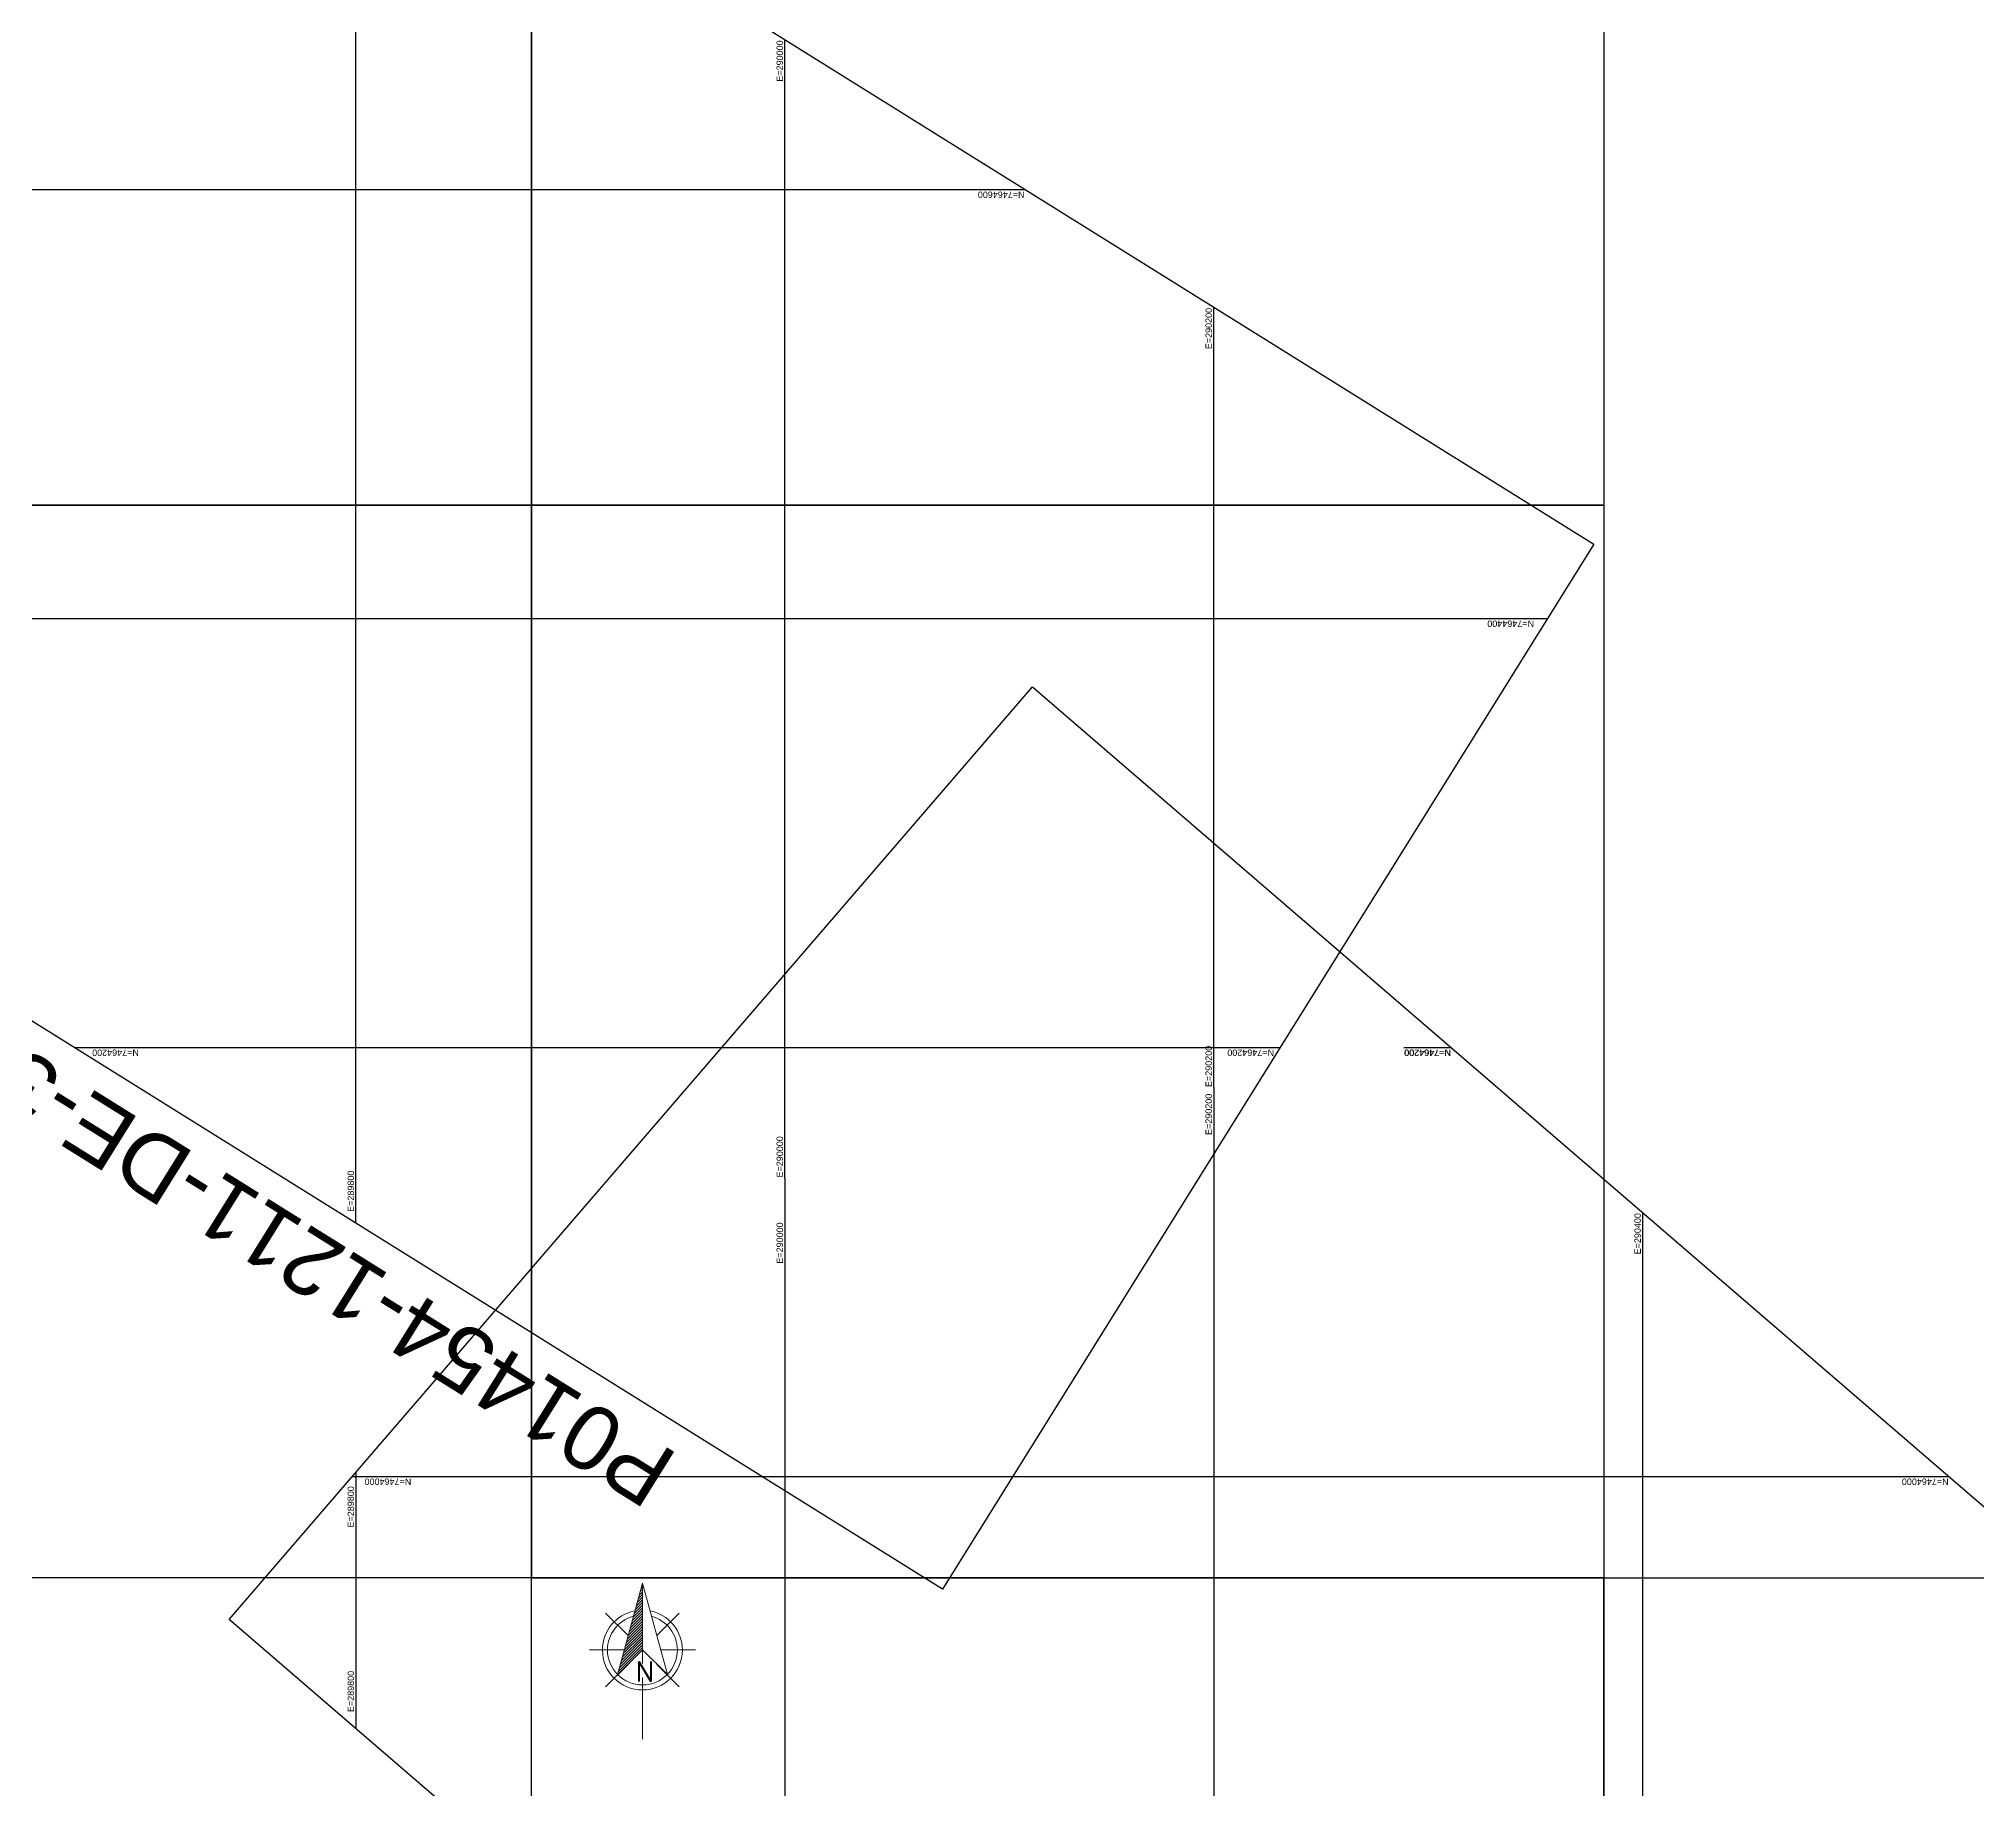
# Model space of a CAD drawing. Header units: metres. Extents: x 286076 to 340267, y 7379330 to 7467005.
# Drawn here: x 289652 to 290556, y 7463854 to 7464670 of the extents above; entities that cross this region are included whole.
import ezdxf
from ezdxf.enums import TextEntityAlignment as Align

# ---------------------------------------------------------------- set-up
doc = ezdxf.new("R2010")
doc.units = ezdxf.units.M
doc.header["$LTSCALE"] = 10
for name, color, linetype in [('A-IMAGENS', 255, 'Continuous'), ('F-MALHA', 8, 'Continuous'), ('f-malha-txt', 8, 'Continuous')]:
    doc.layers.add(name, color=color, linetype=linetype)
doc.layers.add('A-VIEWPORTS', color=2, linetype='Continuous', plot=False)
doc.layers.add('VNOR', color=2, linetype='Continuous', lineweight=9)
doc.styles.add('Arial', font='arial.ttf')
doc.styles.add('R200', font='simplex.shx', dxfattribs={"height": 5})
doc.styles.add('R60', font='arial.ttf', dxfattribs={"height": 1.5})
picture_1 = doc.add_image_def('image7.jpg', size_in_pixel=(5000, 5000))
picture_2 = doc.add_image_def('image9.jpg', size_in_pixel=(5000, 5000))
picture_3 = doc.add_image_def('image10.jpg', size_in_pixel=(5000, 5000))
picture_4 = doc.add_image_def('image12.jpg', size_in_pixel=(5000, 5000))
picture_5 = doc.add_image_def('image16.jpg', size_in_pixel=(5000, 5000))
picture_6 = doc.add_image_def('image20.jpg', size_in_pixel=(5000, 5000))

# ---------------------------------------------------------------- blocks, each defined once
blk = doc.blocks.new('*X50')
at = {"color": 0}
for p, q in [((146.55, -412.41), (147.62, -411.35)), ((146.75, -411.68), (147.62, -410.82)), ((146.95, -410.95), (147.62, -410.29)), ((147.15, -410.22), (147.62, -409.76)), ((147.35, -409.49), (147.62, -409.23)), ((147.55, -408.76), (147.62, -408.7)), ((145.16, -417.52), (147.62, -415.06)), ((145.36, -416.79), (147.62, -414.53)), ((145.56, -416.06), (147.62, -414)), ((145.76, -415.33), (147.62, -413.47)), ((145.96, -414.6), (147.62, -412.94)), ((146.16, -413.87), (147.62, -412.41)), ((146.36, -413.14), (147.62, -411.88)), ((143.76, -422.63), (147.62, -418.77)), ((143.96, -421.9), (147.62, -418.24)), ((144.16, -421.17), (147.62, -417.71)), ((144.36, -420.44), (147.62, -417.18)), ((144.56, -419.71), (147.62, -416.65)), ((144.76, -418.98), (147.62, -416.12)), ((144.96, -418.25), (147.62, -415.59)), ((142.76, -426.28), (147.62, -421.42)), ((142.96, -425.55), (147.62, -420.89)), ((143.16, -424.82), (147.62, -420.36)), ((143.36, -424.09), (147.62, -419.83)), ((143.56, -423.36), (147.62, -419.3))]:
    blk.add_line(p, q, dxfattribs=at)
blk = doc.blocks.new('NORTE')
at = {"layer": 'VNOR'}
for p, q in [((0, 12.98), (0, -2.64)), ((-2.79, 2.79), (-7.15, 7.15)), ((2.79, 2.79), (7.15, 7.15)), ((-3.55, 0), (-10.31, 0)), ((3.55, 0), (10.31, 0)), ((-2.79, -2.79), (-7.15, -7.15)), ((2.79, -2.79), (7.15, -7.15)), ((0, -5.33), (0, -17.3))]:
    blk.add_line(p, q, dxfattribs=at)
blk.add_lwpolyline([(-4.87, -4.81), (0, 12.98), (4.85, -4.75), (0, 0), (-4.87, -4.81)], dxfattribs=at)
for points in [[(-7.76, 0, 1), (7.76, 0, 0.359415), (1.47, 7.62, 1)], [(-1.47, 7.62, 0.359415), (-7.76, 0, 1)]]:
    blk.add_lwpolyline(points, format="xyb", dxfattribs=at)
for start, end in [(105.027, 180), (0, 74.973), (180, 0)]:
    blk.add_arc((0, 0), 6.79, start, end, dxfattribs=at)
at = {"layer": 'VNOR', "xscale": 0.9704247146844865, "yscale": 0.9704247146844865, "zscale": 0.9704247146844865}
blk.add_blockref('*X50', (-143.25, 409.42), dxfattribs=at)
at = {"layer": 'VNOR', "style": 'R200'}
blk.add_attdef('NORTE', (-1.39, -6.14), '', height=3.93, dxfattribs=at)

msp = doc.modelspace()

# ---------------------------------------------------------------- linework, layer by layer
at = {"layer": 'A-VIEWPORTS', "color": 2, "linetype": 'Continuous', "lineweight": -3}
for points in [[(290073.45, 7463947.58), (288928.38, 7464661.69), (289232.12, 7465148.74), (290377.2, 7464434.63)], [(290763.19, 7463052.52), (289740.83, 7463933.39), (290115.5, 7464368.24), (291137.86, 7463487.37)]]:
    msp.add_lwpolyline(points, close=True, dxfattribs=at)
at = {"layer": 'F-MALHA'}
for p, q in [((289800, 7464118.12), (289800, 7464794.59)), ((290000, 7464139.14), (290000, 7464669.87)), ((289027.31, 7464600), (290112.03, 7464600)), ((290200, 7464181.32), (290200, 7464545.14)), ((289348.01, 7464400), (290355.6, 7464400)), ((289668.71, 7464200), (290230.87, 7464200)), ((290288.55, 7464200), (290310.77, 7464200)), ((290200, 7464181.32), (290200, 7463537.77)), ((290000, 7464139.14), (290000, 7463710.09)), ((290400, 7463365.44), (290400, 7464123.12)), ((289798.22, 7464000), (290542.89, 7464000)), ((289800, 7464002.07), (289800, 7463882.41))]:
    msp.add_line(p, q, dxfattribs=at)

# ---------------------------------------------------------------- block references
at = {"layer": 'VNOR', "xscale": 2.4, "yscale": 2.4, "zscale": 2.4}
msp.add_blockref('NORTE', (289933.57, 7463919.15), dxfattribs=at).add_auto_attribs({'NORTE': 'N'})

# ---------------------------------------------------------------- texts
at = {"layer": 'A-VIEWPORTS', "color": 2, "linetype": 'Continuous', "lineweight": -3, "insert": (289494.83, 7464294.88), "char_height": 30, "attachment_point": 8, "rotation": 148.05086, "style": 'Arial'}
msp.add_mtext('P01454-1211-DE-3000-0182P01454-1211-DE-3000-0186', dxfattribs=at)
at = {"layer": 'f-malha-txt', "style": 'R60'}
for s, rotation, p in [('E=290000', 90, (290000, 7464669.57)), ('E=290200', 90, (290200, 7464544.84)), ('N=7464200', 180, (289677.01, 7464200)), ('N=7464200', 180, (290288.85, 7464200)), ('E=290200', 90, (290200, 7464178.5)), ('E=290400', 90, (290400, 7464122.82)), ('E=290000', 90, (290000, 7464118.5)), ('E=289800', 90, (289800, 7463995.5)), ('N=7464000', 180, (289804, 7464000))]:
    msp.add_text(s, height=3, rotation=rotation, dxfattribs=at).set_placement(p, align=Align.BOTTOM_RIGHT)
for s, rotation, p in [('N=7464600', 180, (290111.73, 7464600)), ('N=7464400', 180, (290349.3, 7464400)), ('E=290200', 90, (290200, 7464181.62)), ('N=7464200', 180, (290228.07, 7464200)), ('N=7464200', 180, (290310.47, 7464200)), ('E=290000', 90, (290000, 7464139.44)), ('E=289800', 90, (289800, 7464123.42)), ('N=7464000', 180, (290542.59, 7464000)), ('E=289800', 90, (289800, 7463890.21))]:
    msp.add_text(s, height=3, rotation=rotation, dxfattribs=at).set_placement(p, align=Align.BOTTOM_LEFT)

# ---------------------------------------------------------------- pictures from other files: only their frames are drawn
at = {"layer": 'A-IMAGENS', "transparency": 33554687}
image = msp.add_image(picture_1, insert=(289381.9, 7464452.84), size_in_units=(500, 500), dxfattribs=dict(at, brightness=90))
image.dxf.flags = 6
image = msp.add_image(picture_2, insert=(289881.9, 7464452.84), size_in_units=(500, 500), dxfattribs=dict(at, brightness=90))
image.dxf.flags = 6
image = msp.add_image(picture_4, insert=(289381.9, 7463952.84), size_in_units=(500, 500), dxfattribs=dict(at, brightness=90))
image.dxf.flags = 6
image = msp.add_image(picture_3, insert=(289881.9, 7463952.84), size_in_units=(500, 500), dxfattribs=dict(at, brightness=90))
image.dxf.flags = 6
image = msp.add_image(picture_6, insert=(289881.9, 7463452.84), size_in_units=(500, 500), dxfattribs=dict(at, brightness=90))
image.dxf.flags = 6
image = msp.add_image(picture_5, insert=(290381.9, 7463452.84), size_in_units=(500, 500), dxfattribs=dict(at, brightness=90))
image.dxf.flags = 6

doc.saveas('drawing.dxf')
